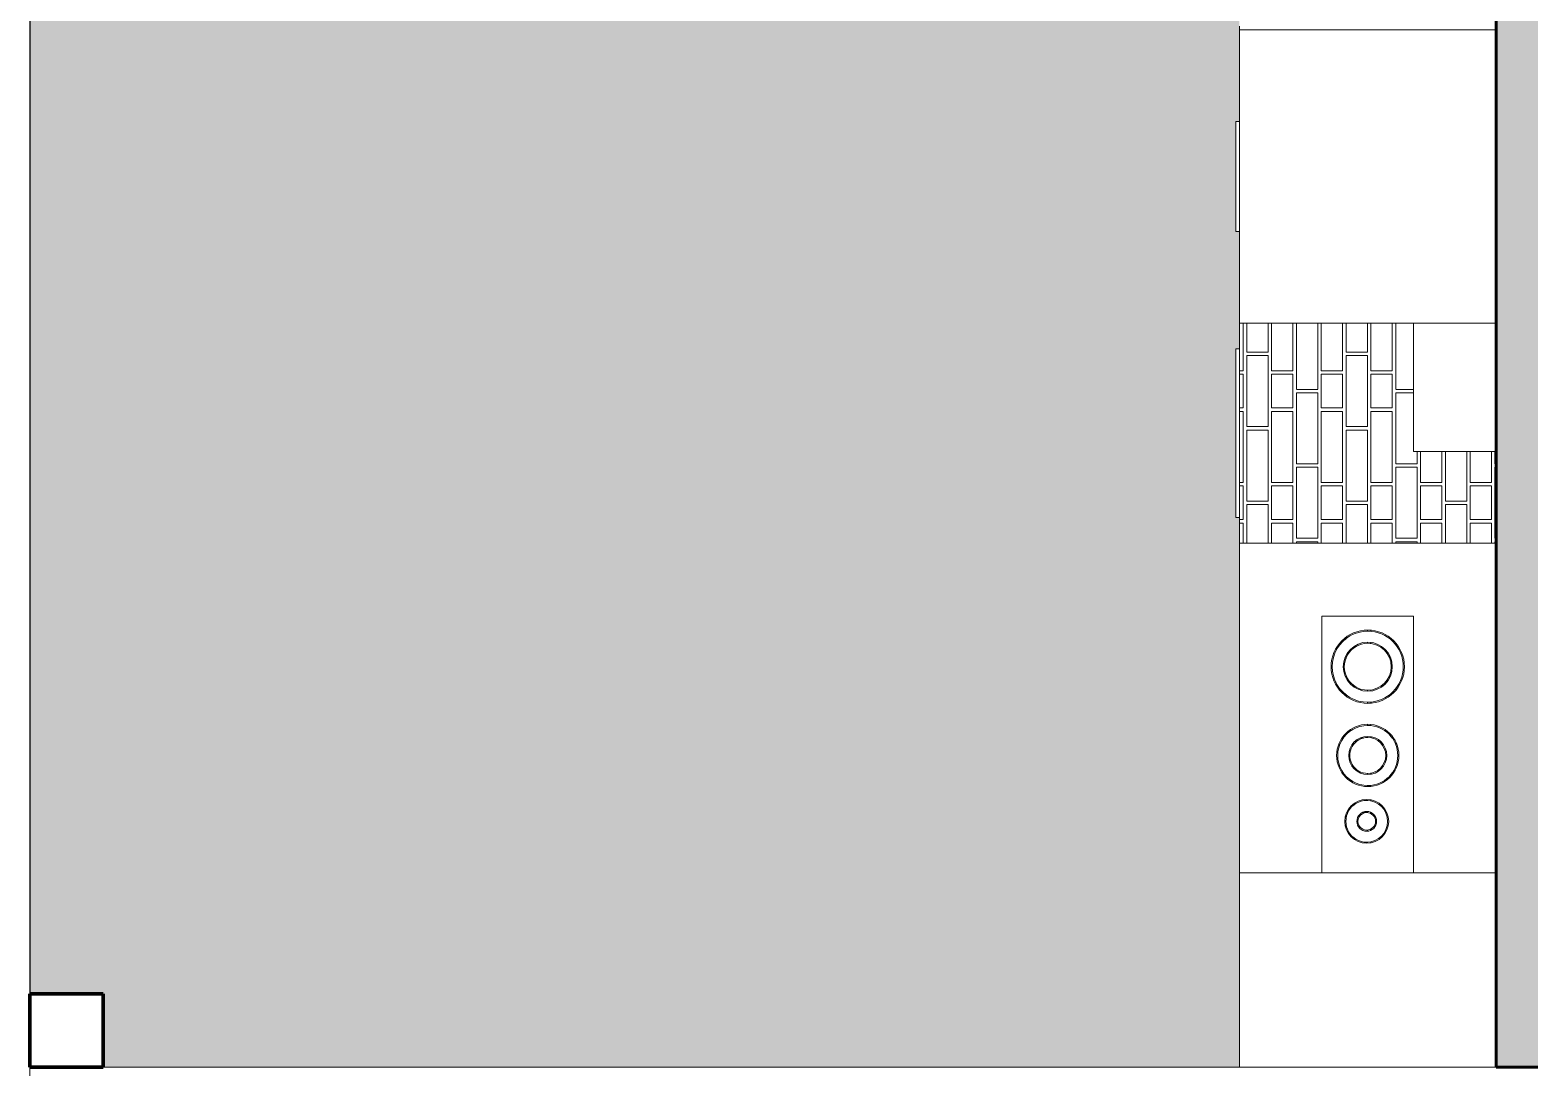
# Model space of a CAD drawing. Header units: millimetres. Extents: x -11245 to 9283, y -22520 to -3800.
# Drawn here: x -11245 to -7155, y -19320 to -16490 of the extents above; entities that cross this region are included whole.
import ezdxf

# ---------------------------------------------------------------- set-up
doc = ezdxf.new("R2010")
doc.units = ezdxf.units.MM
for name, color, linetype, lineweight in [('A-AREA', 32, 'Continuous', 9), ('A-FLOR', 192, 'Continuous', 25), ('A-FLOR-PATT', 8, 'Continuous', 25), ('A-GENM', 13, 'Continuous', 9), ('A-WALL', 113, 'Continuous', 25), ('A-WALL-PATT', 111, 'Continuous', 25), ('S-COLS', 52, 'Continuous', 25), ('S-COLS-SYMB', 171, 'Continuous', 100)]:
    doc.layers.add(name, color=color, linetype=linetype, lineweight=lineweight)
pattern_1 = [(270, (17889.65, -7594.62), (152.4, -609.6), [25.146, -432.054, 25.146, -2870.454]), (270, (17889.65, -7594.62), (152.4, -609.6), [-482.346, -432.054, 25.146, -889.254, -1524]), (270, (17889.65, -7594.62), (152.4, -609.6), [-1828.8, 25.146, -432.054, 25.146, -1041.654]), (270, (17889.65, -7594.62), (152.4, -609.6), [-2311.146, -279.654, 25.146, -736.854]), (30, (17965.85, -7823.22), (451.7291, 436.7823), [25.146, -432.054, 25.146, -432.054, -2438.4]), (30, (17965.85, -7823.22), (451.7291, 436.7823), [-914.4, 25.146, -889.254, 25.146, -432.054, -1066.8]), (30, (17965.85, -7823.22), (451.7291, 436.7823), [-2286, 25.146, -279.654, 25.146, -736.854]), (150, (18270.65, -7899.42), (-604.1291, 172.8177), [25.146, -432.054, 25.146, -2870.454]), (150, (18270.65, -7899.42), (-604.1291, 172.8177), [-482.346, -432.054, 25.146, -889.254, -1524]), (150, (18270.65, -7899.42), (-604.1291, 172.8177), [-1828.8, 25.146, -432.054, 25.146, -1041.654]), (150, (18270.65, -7899.42), (-604.1291, 172.8177), [-2311.146, -279.654, 25.146, -736.854])]
pattern_2 = [(180, (300, 9.53), (3e-14, 270.94), [193.675, -9.525]), (180, (300, 67.73), (3e-14, 270.94), [193.675, -9.525]), (90, (300, 9.53), (203.2, -1e-14), [58.21, -212.73]), (90, (106.33, 9.53), (203.2, -1e-14), [58.21, -212.73]), (180, (147.6, 77.26), (3e-14, 270.94), [193.675, -9.525, 92.075, -9.525]), (180, (147.6, 135.47), (3e-14, 270.94), [193.675, -9.525, 92.075, -9.525]), (90, (147.6, 77.26), (304.8, -2e-14), [58.21, -212.73]), (90, (-46.08, 77.26), (304.8, -2e-14), [58.21, -212.73]), (90, (-55.6, 77.26), (304.8, -2e-14), [58.21, -212.73]), (90, (-147.68, 77.26), (304.8, -2e-14), [58.21, -212.73]), (180, (198.4, 145), (3e-14, 270.94), [193.675, -9.525]), (180, (198.4, 203.2), (3e-14, 270.94), [193.675, -9.525]), (90, (198.4, 145), (203.2, -1e-14), [58.21, -212.73]), (90, (4.72, 145), (203.2, -1e-14), [58.21, -212.73]), (180, (147.6, 212.73), (3e-14, 270.94), [193.675, -9.525, 92.075, -9.525]), (180, (147.6, 270.94), (3e-14, 270.94), [193.675, -9.525, 92.075, -9.525]), (90, (147.6, 212.73), (304.8, -2e-14), [58.21, -212.73]), (90, (-46.08, 212.73), (304.8, -2e-14), [58.21, -212.73]), (90, (-55.6, 212.73), (304.8, -2e-14), [58.21, -212.73]), (90, (-147.68, 212.73), (304.8, -2e-14), [58.21, -212.73])]
pattern_3 = [(180, (-550, 9.53), (3e-14, 270.94), [193.68, -9.53]), (180, (-550, 67.73), (3e-14, 270.94), [193.675, -9.525]), (90, (-550, 9.53), (203.2, -1e-14), [58.21, -212.73]), (90, (-743.67, 9.53), (203.2, -1e-14), [58.21, -212.73]), (180, (-702.4, 77.26), (3e-14, 270.94), [193.675, -9.525, 92.075, -9.525]), (180, (-702.4, 135.47), (3e-14, 270.94), [193.675, -9.525, 92.075, -9.525]), (90, (-702.4, 77.26), (304.8, -2e-14), [58.21, -212.73]), (90, (-896.08, 77.26), (304.8, -2e-14), [58.21, -212.73]), (90, (-905.6, 77.26), (304.8, -2e-14), [58.21, -212.73]), (90, (-997.67, 77.26), (304.8, -2e-14), [58.21, -212.73]), (180, (-651.6, 145), (3e-14, 270.94), [193.675, -9.525]), (180, (-651.6, 203.2), (3e-14, 270.94), [193.675, -9.525]), (90, (-651.6, 145), (203.2, -1e-14), [58.21, -212.73]), (90, (-845.27, 145), (203.2, -1e-14), [58.21, -212.73]), (180, (-702.4, 212.73), (3e-14, 270.94), [193.675, -9.525, 92.075, -9.525]), (180, (-702.4, 270.94), (3e-14, 270.94), [193.675, -9.525, 92.075, -9.525]), (90, (-702.4, 212.73), (304.8, -2e-14), [58.21, -212.73]), (90, (-896.08, 212.73), (304.8, -2e-14), [58.21, -212.73]), (90, (-905.6, 212.73), (304.8, -2e-14), [58.21, -212.73]), (90, (-997.67, 212.73), (304.8, -2e-14), [58.21, -212.73])]

# ---------------------------------------------------------------- blocks, each defined once
blk = doc.blocks.new('Pilar de Madeira - 20x20cm-4274203-PAGINAÇÃO DE PISO TÉRREO')
at = {"layer": 'S-COLS', "lineweight": 80}
for p, q in [((100, 100), (-100, 100)), ((-100, 100), (-100, -100)), ((100, -100), (100, 100)), ((-100, -100), (100, -100))]:
    blk.add_line(p, q, dxfattribs=at)
at = {"layer": 'S-COLS-SYMB'}
for p, q in [((-100, 100), (-100, -100)), ((-100, 100), (100, 100)), ((100, 100), (100, -100)), ((-100, -100), (100, -100))]:
    blk.add_line(p, q, dxfattribs=at)
blk = doc.blocks.new('CRT_MGN_COZ_Fogão a lenha completo - CRT_MGN_COZ_Fogão a lenha completo-5005769-PAGINAÇÃO DE PISO TÉRREO')
at = {"layer": 'A-GENM'}
h = blk.add_hatch(dxfattribs=at)
h.set_pattern_fill('FP_7', color=256, style=0, pattern_type=2)
h.set_pattern_definition(pattern_2)
h.paths.add_polyline_path([(0, -350), (250, -350), (250, -125), (600, -125), (600, 350), (0, 350), (0, -74.1)])
h = blk.add_hatch(dxfattribs=at)
h.set_pattern_fill('FP_6', color=256, style=0, pattern_type=2)
h.set_pattern_definition(pattern_1)
h.paths.add_polyline_path([(1400, -333.2), (1400, -350), (1510, -350), (1510, -340), (1410, -340), (1410, 350), (1400, 350), (1400, -246.8)])
h.paths.add_polyline_path([(3910, -350), (4000, -350), (4000, -340), (3910, -340), (3910, -349.7)])
h = blk.add_hatch(dxfattribs=at)
h.set_pattern_fill('FP_8', color=256, style=0, pattern_type=2)
h.set_pattern_definition(pattern_3)
h.paths.add_polyline_path([(-819.5, 2.8), (-817.5, -12.8), (-811.5, -27.2), (-799.8, -41.3), (-788, -49.8), (-775.1, -55.2), (-759.5, -57.2), (-744, -55.2), (-729.5, -49.2), (-715.5, -37.5), (-707, -25.7), (-701.6, -12.8), (-699.5, 2.8), (-701.6, 18.3), (-707.6, 32.8), (-719.2, 46.8), (-731, 55.3), (-744, 60.7), (-759.5, 62.8), (-775.1, 60.7), (-789.5, 54.7), (-803.6, 43.1), (-812.1, 31.3), (-817.5, 18.3), (-818.3, 12.3)])
h.paths.add_polyline_path([(-816.5, 2.8), (-814.3, 18.3), (-807.7, 32.8), (-799.8, 43.1), (-786.5, 52.8), (-773, 58), (-759.5, 59.8), (-744, 57.5), (-729.5, 51), (-718.8, 42.5), (-710.2, 31.3), (-704.5, 17.5), (-702.9, 0), (-704.8, -12.8), (-711.3, -27.2), (-721.7, -39.5), (-731, -46.6), (-746, -52.5), (-759.5, -54.2), (-775.1, -52), (-789.5, -45.5), (-799.8, -37.5), (-809.3, -24.8), (-814.6, -12), (-815.8, -2.9)])
h.paths.add_polyline_path([(-786.5, 2.8), (-785.6, -4.2), (-781.4, -12.8), (-776.4, -18), (-771.5, -21.2), (-766.2, -23.4), (-759.5, -24.2), (-752.5, -23.3), (-744, -19.1), (-738.7, -14.1), (-735.6, -9.3), (-733.5, -4.2), (-732.5, 2.8), (-734.5, 12.3), (-737.7, 18.3), (-742.6, 23.5), (-746, 26.1), (-752.5, 28.8), (-759.5, 29.8), (-768.6, 28), (-775.7, 24.1), (-780.3, 19.6), (-782.9, 16.3), (-785.6, 9.7), (-786.5, 3.1)])
h.paths.add_polyline_path([(-783.5, 2.8), (-782.7, 9), (-778.6, 17), (-776.5, 19.7), (-771.5, 23.5), (-764.2, 26.1), (-759.5, 26.8), (-752.5, 25.6), (-745.3, 21.9), (-741.5, 18.3), (-737.7, 12.3), (-736.4, 9), (-735.6, 2.6), (-736.4, -3.5), (-740.4, -11.4), (-744, -15.3), (-747.5, -18), (-754.8, -20.6), (-759.5, -21.2), (-765.7, -20.4), (-773.7, -16.3), (-777.6, -12.8), (-780.3, -9.2), (-782.7, -3.5)])
h.paths.add_polyline_path([(-664.7, 0), (-661.8, -22), (-653.3, -42.5), (-637.6, -61.7), (-620.7, -74.2), (-601.7, -82.1), (-579.7, -85), (-557.7, -82.1), (-537.2, -73.6), (-517.9, -58), (-505.4, -41), (-497.6, -22), (-494.7, 0), (-497.6, 22), (-506, 42.5), (-521.7, 61.7), (-538.7, 74.2), (-557.7, 82.1), (-579.7, 85), (-601.7, 82.1), (-622.2, 73.6), (-641.4, 58), (-653.9, 41), (-662.1, 19.6), (-664.3, 2.8)])
h.paths.add_polyline_path([(-661.7, 0), (-658.4, 22.3), (-649.5, 42.5), (-637.6, 58), (-620.7, 71), (-600.9, 79.2), (-576.6, 81.6), (-557.7, 78.9), (-537.2, 69.9), (-521.7, 58), (-508.6, 41), (-500.5, 21.2), (-497.7, 0), (-501.4, -23.4), (-509.8, -42.5), (-523.9, -59.7), (-538.7, -71), (-558.4, -79.2), (-579.7, -82), (-601.7, -78.9), (-622.2, -69.9), (-638.2, -57.2), (-651.2, -39.7), (-658.9, -21.2), (-661.5, -1.6)])
h.paths.add_polyline_path([(-631.7, 0), (-628.6, -16.6), (-623.4, -27.7), (-614.8, -38), (-603.7, -45.8), (-593.1, -50.2), (-576.3, -51.6), (-563.2, -49), (-552, -43.8), (-542.9, -36.8), (-533.8, -24.1), (-529.3, -12.7), (-527.7, 0), (-530.7, 16.4), (-534.6, 26), (-544.9, 38.3), (-556.1, 46.1), (-566.2, 50.2), (-579.7, 52), (-596.1, 49), (-607.3, 43.8), (-616.4, 36.8), (-625.3, 24.5), (-630, 12.3), (-631, 4.7)])
h.paths.add_polyline_path([(-628.7, 0), (-626.7, 13.5), (-620.7, 26.4), (-614.3, 34.6), (-601.7, 43.5), (-592.3, 47.3), (-579.7, 49), (-566.2, 47), (-553.7, 41.3), (-544.9, 34.5), (-537.2, 24.3), (-532.3, 12.3), (-530.7, 0), (-532.7, -13.5), (-538.4, -26), (-545, -34.6), (-557.6, -43.4), (-567, -47.3), (-579.7, -49), (-593.1, -47), (-605.7, -41.3), (-614.3, -34.6), (-622.2, -24.3), (-627, -12.7), (-628.3, -2.6)])
h.paths.add_polyline_path([(-437.5, 0), (-433.8, -26.6), (-424.1, -50), (-406.1, -72.3), (-386, -87.2), (-360.3, -97), (-337.5, -100), (-311.6, -96.6), (-287.5, -86.6), (-265.2, -68.6), (-250.3, -48.5), (-240.5, -22.8), (-237.5, 0), (-240.9, 25.9), (-250.9, 50), (-268.9, 72.3), (-289, 87.2), (-314.7, 97), (-337.5, 100), (-363.4, 96.6), (-389.6, 85), (-409.8, 68.6), (-424.7, 48.5), (-434.5, 22.8), (-437, 3.6)])
h.paths.add_polyline_path([(-434.5, 0), (-430.9, 25.9), (-420.1, 50.4), (-403.5, 70.6), (-383.6, 85), (-362.6, 93.7), (-334.4, 96.6), (-311.6, 93.4), (-287.5, 82.9), (-268.9, 68.6), (-252.9, 47.1), (-243.8, 25.1), (-240.9, -3.1), (-244.1, -25.9), (-254.6, -50), (-269.2, -68.8), (-290.1, -84.5), (-312.4, -93.7), (-340.6, -96.6), (-363.4, -93.4), (-388.5, -82.1), (-406.1, -68.6), (-421.5, -48.5), (-431.6, -22), (-434.1, -3.1)])
h.paths.add_polyline_path([(-404.5, 0), (-400.9, -20.5), (-395.5, -33.5), (-384.9, -47.4), (-369.5, -58.6), (-354.2, -64.8), (-337.5, -67), (-317, -63.4), (-304, -58), (-288.5, -45.3), (-278.8, -32), (-272.8, -17.3), (-270.5, 0), (-273.5, 19.1), (-279.5, 33.5), (-292.2, 49), (-304, 58), (-320.1, 64.7), (-337.5, 67), (-356.6, 64), (-373.7, 56), (-386.5, 45.3), (-395.5, 33.5), (-402.2, 17.3), (-403.2, 9.8)])
h.paths.add_polyline_path([(-401.5, 0), (-399, 17.3), (-391.8, 33.5), (-382.7, 45.3), (-369.5, 55.4), (-354.1, 61.8), (-334.3, 63.6), (-320.1, 61.5), (-304, 54.3), (-292.2, 45.3), (-282.1, 32), (-275.2, 13.3), (-273.5, 0), (-276, -17.3), (-283.2, -33.5), (-292.2, -45.3), (-305.5, -55.4), (-320.9, -61.8), (-337.5, -64), (-354.8, -61.5), (-372.1, -53.4), (-382.7, -45.3), (-392.9, -32), (-399.3, -16.6)])
at = {"layer": 'A-GENM', "color": 55}
for p, q in [((-900, 350), (-1430, 350)), ((-1430, 350), (-1430, -350)), ((0, 350), (-900, 350)), ((-900, 350), (-900, 125)), ((600, 350), (0, 350)), ((0, 350), (0, -350)), ((70, 360), (530, 360)), ((70, 350), (70, 360)), ((530, 350), (530, 360)), ((850, 360), (1150, 360)), ((850, 350), (850, 360)), ((1150, 360), (1150, 350)), ((1410, 350), (1400, 350)), ((-200, 125), (-900, 125)), ((-900, 125), (-900, -125)), ((-900, 125), (-200, 125)), ((-200, -125), (-200, 125)), ((-200, 125), (-200, -125)), ((-900, -125), (-200, -125)), ((-200, -125), (-900, -125)), ((-900, -125), (-900, -350))]:
    blk.add_line(p, q, dxfattribs=at)
at = {"layer": 'A-GENM'}
for p, q in [((1400, 350), (600, 350)), ((600, 350), (600, -350)), ((1400, -350), (1400, 350)), ((600, -125), (250, -125)), ((250, -125), (250, -350)), ((600, -350), (600, -125)), ((250, -350), (600, -350)), ((600, -350), (1400, -350))]:
    blk.add_line(p, q, dxfattribs=at)
at = {"layer": 'A-GENM', "color": 55}
for centre, radius, start, end in [((-579.7, 0), 85, 0, 180), ((-579.7, 0), 82, 360, 180), ((-337.5, 0), 100, 0, 180), ((-337.5, 0), 97, 360, 180), ((-759.5, 2.8), 60, 0, 180), ((-759.5, 2.8), 57, 360, 180), ((-579.7, 0), 52, 0, 180), ((-579.7, 0), 49, 360, 180), ((-337.5, 0), 67, 0, 180), ((-337.5, 0), 64, 360, 180), ((-759.5, 2.8), 60, 180, 0), ((-759.5, 2.8), 57, 180, 360), ((-759.5, 2.8), 27, 0, 180), ((-759.5, 2.8), 27, 180, 0), ((-759.5, 2.8), 24, 360, 180), ((-759.5, 2.8), 24, 180, 360), ((-579.7, 0), 85, 180, 0), ((-579.7, 0), 82, 180, 360), ((-579.7, 0), 52, 180, 0), ((-579.7, 0), 49, 180, 360), ((-337.5, 0), 100, 180, 360), ((-337.5, 0), 97, 180, 360), ((-337.5, 0), 67, 180, 360), ((-337.5, 0), 64, 180, 360)]:
    blk.add_arc(centre, radius, start, end, dxfattribs=at)
blk = doc.blocks.new('CRT_MGN_COZ_Fogão a lenha completo - CRT_MGN_COZ_Fogão a lenha completo-V26-PAGINAÇÃO DE PISO TÉRREO')
at = {"layer": 'A-GENM'}
h = blk.add_hatch(dxfattribs=at)
h.set_pattern_fill('FP_7', color=256, style=0, pattern_type=2)
h.set_pattern_definition(pattern_2)
h.paths.add_polyline_path([(0, -350), (250, -350), (250, -125), (600, -125), (600, 350), (0, 350), (0, -74.1)])
h = blk.add_hatch(dxfattribs=at)
h.set_pattern_fill('FP_6', color=256, style=0, pattern_type=2)
h.set_pattern_definition(pattern_1)
h.paths.add_polyline_path([(1400, -333.2), (1400, -350), (1510, -350), (1510, -340), (1410, -340), (1410, 350), (1400, 350), (1400, -246.8)])
h.paths.add_polyline_path([(3910, -350), (4000, -350), (4000, -340), (3910, -340), (3910, -349.7)])
h = blk.add_hatch(dxfattribs=at)
h.set_pattern_fill('FP_8', color=256, style=0, pattern_type=2)
h.set_pattern_definition(pattern_3)
h.paths.add_polyline_path([(-819.5, 2.8), (-817.5, -12.8), (-811.5, -27.2), (-799.8, -41.3), (-788, -49.8), (-775.1, -55.2), (-759.5, -57.2), (-744, -55.2), (-729.5, -49.2), (-715.5, -37.5), (-707, -25.7), (-701.6, -12.8), (-699.5, 2.8), (-701.6, 18.3), (-707.6, 32.8), (-719.2, 46.8), (-731, 55.3), (-744, 60.7), (-759.5, 62.8), (-775.1, 60.7), (-789.5, 54.7), (-803.6, 43.1), (-812.1, 31.3), (-817.5, 18.3), (-818.3, 12.3)])
h.paths.add_polyline_path([(-816.5, 2.8), (-814.3, 18.3), (-807.7, 32.8), (-799.8, 43.1), (-786.5, 52.8), (-773, 58), (-759.5, 59.8), (-744, 57.5), (-729.5, 51), (-718.8, 42.5), (-710.2, 31.3), (-704.5, 17.5), (-702.9, 0), (-704.8, -12.8), (-711.3, -27.2), (-721.7, -39.5), (-731, -46.6), (-746, -52.5), (-759.5, -54.2), (-775.1, -52), (-789.5, -45.5), (-799.8, -37.5), (-809.3, -24.8), (-814.6, -12), (-815.8, -2.9)])
h.paths.add_polyline_path([(-786.5, 2.8), (-785.6, -4.2), (-781.4, -12.8), (-776.4, -18), (-771.5, -21.2), (-766.2, -23.4), (-759.5, -24.2), (-752.5, -23.3), (-744, -19.1), (-738.7, -14.1), (-735.6, -9.3), (-733.5, -4.2), (-732.5, 2.8), (-734.5, 12.3), (-737.7, 18.3), (-742.6, 23.5), (-746, 26.1), (-752.5, 28.8), (-759.5, 29.8), (-768.6, 28), (-775.7, 24.1), (-780.3, 19.6), (-782.9, 16.3), (-785.6, 9.7), (-786.5, 3.1)])
h.paths.add_polyline_path([(-783.5, 2.8), (-782.7, 9), (-778.6, 17), (-776.5, 19.7), (-771.5, 23.5), (-764.2, 26.1), (-759.5, 26.8), (-752.5, 25.6), (-745.3, 21.9), (-741.5, 18.3), (-737.7, 12.3), (-736.4, 9), (-735.6, 2.6), (-736.4, -3.5), (-740.4, -11.4), (-744, -15.3), (-747.5, -18), (-754.8, -20.6), (-759.5, -21.2), (-765.7, -20.4), (-773.7, -16.3), (-777.6, -12.8), (-780.3, -9.2), (-782.7, -3.5)])
h.paths.add_polyline_path([(-664.7, 0), (-661.8, -22), (-653.3, -42.5), (-637.6, -61.7), (-620.7, -74.2), (-601.7, -82.1), (-579.7, -85), (-557.7, -82.1), (-537.2, -73.6), (-517.9, -58), (-505.4, -41), (-497.6, -22), (-494.7, 0), (-497.6, 22), (-506, 42.5), (-521.7, 61.7), (-538.7, 74.2), (-557.7, 82.1), (-579.7, 85), (-601.7, 82.1), (-622.2, 73.6), (-641.4, 58), (-653.9, 41), (-662.1, 19.6), (-664.3, 2.8)])
h.paths.add_polyline_path([(-661.7, 0), (-658.4, 22.3), (-649.5, 42.5), (-637.6, 58), (-620.7, 71), (-600.9, 79.2), (-576.6, 81.6), (-557.7, 78.9), (-537.2, 69.9), (-521.7, 58), (-508.6, 41), (-500.5, 21.2), (-497.7, 0), (-501.4, -23.4), (-509.8, -42.5), (-523.9, -59.7), (-538.7, -71), (-558.4, -79.2), (-579.7, -82), (-601.7, -78.9), (-622.2, -69.9), (-638.2, -57.2), (-651.2, -39.7), (-658.9, -21.2), (-661.5, -1.6)])
h.paths.add_polyline_path([(-631.7, 0), (-628.6, -16.6), (-623.4, -27.7), (-614.8, -38), (-603.7, -45.8), (-593.1, -50.2), (-576.3, -51.6), (-563.2, -49), (-552, -43.8), (-542.9, -36.8), (-533.8, -24.1), (-529.3, -12.7), (-527.7, 0), (-530.7, 16.4), (-534.6, 26), (-544.9, 38.3), (-556.1, 46.1), (-566.2, 50.2), (-579.7, 52), (-596.1, 49), (-607.3, 43.8), (-616.4, 36.8), (-625.3, 24.5), (-630, 12.3), (-631, 4.7)])
h.paths.add_polyline_path([(-628.7, 0), (-626.7, 13.5), (-620.7, 26.4), (-614.3, 34.6), (-601.7, 43.5), (-592.3, 47.3), (-579.7, 49), (-566.2, 47), (-553.7, 41.3), (-544.9, 34.5), (-537.2, 24.3), (-532.3, 12.3), (-530.7, 0), (-532.7, -13.5), (-538.4, -26), (-545, -34.6), (-557.6, -43.4), (-567, -47.3), (-579.7, -49), (-593.1, -47), (-605.7, -41.3), (-614.3, -34.6), (-622.2, -24.3), (-627, -12.7), (-628.3, -2.6)])
h.paths.add_polyline_path([(-437.5, 0), (-433.8, -26.6), (-424.1, -50), (-406.1, -72.3), (-386, -87.2), (-360.3, -97), (-337.5, -100), (-311.6, -96.6), (-287.5, -86.6), (-265.2, -68.6), (-250.3, -48.5), (-240.5, -22.8), (-237.5, 0), (-240.9, 25.9), (-250.9, 50), (-268.9, 72.3), (-289, 87.2), (-314.7, 97), (-337.5, 100), (-363.4, 96.6), (-389.6, 85), (-409.8, 68.6), (-424.7, 48.5), (-434.5, 22.8), (-437, 3.6)])
h.paths.add_polyline_path([(-434.5, 0), (-430.9, 25.9), (-420.1, 50.4), (-403.5, 70.6), (-383.6, 85), (-362.6, 93.7), (-334.4, 96.6), (-311.6, 93.4), (-287.5, 82.9), (-268.9, 68.6), (-252.9, 47.1), (-243.8, 25.1), (-240.9, -3.1), (-244.1, -25.9), (-254.6, -50), (-269.2, -68.8), (-290.1, -84.5), (-312.4, -93.7), (-340.6, -96.6), (-363.4, -93.4), (-388.5, -82.1), (-406.1, -68.6), (-421.5, -48.5), (-431.6, -22), (-434.1, -3.1)])
h.paths.add_polyline_path([(-404.5, 0), (-400.9, -20.5), (-395.5, -33.5), (-384.9, -47.4), (-369.5, -58.6), (-354.2, -64.8), (-337.5, -67), (-317, -63.4), (-304, -58), (-288.5, -45.3), (-278.8, -32), (-272.8, -17.3), (-270.5, 0), (-273.5, 19.1), (-279.5, 33.5), (-292.2, 49), (-304, 58), (-320.1, 64.7), (-337.5, 67), (-356.6, 64), (-373.7, 56), (-386.5, 45.3), (-395.5, 33.5), (-402.2, 17.3), (-403.2, 9.8)])
h.paths.add_polyline_path([(-401.5, 0), (-399, 17.3), (-391.8, 33.5), (-382.7, 45.3), (-369.5, 55.4), (-354.1, 61.8), (-334.3, 63.6), (-320.1, 61.5), (-304, 54.3), (-292.2, 45.3), (-282.1, 32), (-275.2, 13.3), (-273.5, 0), (-276, -17.3), (-283.2, -33.5), (-292.2, -45.3), (-305.5, -55.4), (-320.9, -61.8), (-337.5, -64), (-354.8, -61.5), (-372.1, -53.4), (-382.7, -45.3), (-392.9, -32), (-399.3, -16.6)])
at = {"layer": 'A-GENM', "color": 55}
for p, q in [((-900, 350), (-1430, 350)), ((-1430, 350), (-1430, -350)), ((0, 350), (-900, 350)), ((-900, 350), (-900, 125)), ((600, 350), (0, 350)), ((0, 350), (0, -350)), ((70, 360), (530, 360)), ((70, 350), (70, 360)), ((530, 350), (530, 360)), ((850, 360), (1150, 360)), ((850, 350), (850, 360)), ((1150, 360), (1150, 350)), ((-200, 125), (-900, 125)), ((-900, 125), (-900, -125)), ((-900, 125), (-200, 125)), ((-200, -125), (-200, 125)), ((-200, 125), (-200, -125)), ((-900, -125), (-200, -125)), ((-200, -125), (-900, -125)), ((-900, -125), (-900, -350))]:
    blk.add_line(p, q, dxfattribs=at)
at = {"layer": 'A-GENM'}
for p, q in [((1400, 350), (600, 350)), ((600, 350), (600, -350)), ((1400, -350), (1400, 350)), ((600, -125), (250, -125)), ((250, -125), (250, -350)), ((600, -350), (600, -125)), ((250, -350), (600, -350)), ((600, -350), (1400, -350))]:
    blk.add_line(p, q, dxfattribs=at)
at = {"layer": 'A-GENM', "color": 55}
for centre, radius, start, end in [((-579.7, 0), 85, 0, 180), ((-579.7, 0), 82, 360, 180), ((-337.5, 0), 100, 0, 180), ((-337.5, 0), 97, 360, 180), ((-759.5, 2.8), 60, 0, 180), ((-759.5, 2.8), 57, 360, 180), ((-579.7, 0), 52, 0, 180), ((-579.7, 0), 49, 360, 180), ((-337.5, 0), 67, 0, 180), ((-337.5, 0), 64, 360, 180), ((-759.5, 2.8), 60, 180, 0), ((-759.5, 2.8), 57, 180, 360), ((-759.5, 2.8), 27, 0, 180), ((-759.5, 2.8), 27, 180, 0), ((-759.5, 2.8), 24, 360, 180), ((-759.5, 2.8), 24, 180, 360), ((-579.7, 0), 85, 180, 0), ((-579.7, 0), 82, 180, 360), ((-579.7, 0), 52, 180, 0), ((-579.7, 0), 49, 180, 360), ((-337.5, 0), 100, 180, 360), ((-337.5, 0), 97, 180, 360), ((-337.5, 0), 67, 180, 360), ((-337.5, 0), 64, 180, 360)]:
    blk.add_arc(centre, radius, start, end, dxfattribs=at)

msp = doc.modelspace()

# ---------------------------------------------------------------- hatches: boundary and pattern name
at = {"layer": 'A-FLOR-PATT', "lineweight": 9}
h = msp.add_hatch(dxfattribs=at)
h.set_pattern_fill('FP_1', color=9, style=0, pattern_type=2)
h.set_pattern_definition([(0, (0, 0), (609.6, 152.4), [25.146, -432.054, 25.146, -432.054, -2438.4]), (0, (0, 0), (609.6, 152.4), [-914.4, 25.146, -889.254, 25.146, -432.054, -1066.8]), (0, (0, 0), (609.6, 152.4), [-2286, 25.146, -279.654, 25.146, -736.854]), (120, (228.6, 76.2), (-436.7823, 451.7291), [25.146, -432.054, 25.146, -432.054, -2438.4]), (120, (228.6, 76.2), (-436.7823, 451.7291), [-914.4, 25.146, -889.254, 25.146, -432.054, -1066.8]), (120, (228.6, 76.2), (-436.7823, 451.7291), [-2286, 25.146, -279.654, 25.146, -736.854]), (240, (304.8, 381), (-172.8177, -604.1291), [25.146, -432.054, 25.146, -432.054, -2438.4]), (240, (304.8, 381), (-172.8177, -604.1291), [-914.4, 25.146, -889.254, 25.146, -432.054, -1066.8]), (240, (304.8, 381), (-172.8177, -604.1291), [-2286, 25.146, -279.654, 25.146, -736.854])])
h.paths.add_polyline_path([(-7253.2, -5639.2), (-7250.9, -5640.5), (-7252.1, -5639.6)])
h.paths.add_polyline_path([(-7254.6, -5635.7), (-7254, -5638.2), (-7254.1, -5636.9), (-7254.4, -5636.1)])
h.paths.add_polyline_path([(-7944.6, -19319.7), (-7944.6, -17819.7), (-7954.6, -17819.7), (-7954.6, -17359.7), (-7944.6, -17359.7), (-7944.6, -17039.7), (-7954.6, -17039.7), (-7954.6, -16739.7), (-7944.6, -16739.7), (-7944.6, -16439.7), (-7964.6, -16439.7), (-7964.6, -16039.7), (-7944.6, -16039.7), (-7944.6, -16034.7), (-7964.6, -16034.7), (-7964.6, -15634.7), (-7944.6, -15634.7), (-7944.6, -15589.7), (-7964.6, -15589.7), (-7964.6, -15189.7), (-7944.6, -15189.7), (-7944.6, -15184.7), (-7964.6, -15184.7), (-7964.6, -14784.7), (-7944.6, -14784.7), (-7944.6, -14739.7), (-7964.6, -14739.7), (-7964.6, -14339.7), (-7944.6, -14339.7), (-7944.6, -14334.7), (-7964.6, -14334.7), (-7964.6, -13934.7), (-7944.6, -13934.7), (-7944.6, -13889.7), (-7244.6, -13889.7), (-7244.6, -13088.7), (-7254.6, -13088.7), (-7254.6, -12988.7), (-7244.6, -12988.7), (-7244.6, -8790.7), (-7254.6, -8790.7), (-7254.6, -8690.7), (-7244.6, -8690.7), (-7244.6, -8139.7), (-7254.6, -8139.7), (-7254, -5539.7), (-7244.6, -5539.7), (-7244.6, -5299.7), (-6663.6, -5299.7), (-6663.6, -5289.7), (-6563.6, -5289.7), (-6563.6, -5299.7), (-3065.6, -5299.3), (-3065.6, -5289.7), (-2965.6, -5289.7), (-2965.6, -5299.7), (-2524.6, -5299.7), (-2524.6, -3999.7), (-2584.6, -3999.7), (-2584.6, -3939.7), (-7042.1, -3939.7), (-7042.1, -3859.7), (-2584.6, -3859.7), (-2584.6, -3799.7), (-7044.6, -3799.7), (-7044.6, -3999.7), (-7244.6, -3999.7), (-7244.6, -3799.7), (-11044.6, -3799.7), (-11044.6, -3999.7), (-11244.6, -3999.7), (-11244.6, -7934.7), (-11044.6, -7934.7), (-11044.6, -8134.7), (-11244.6, -8134.7), (-11244.6, -11579.7), (-11044.6, -11579.7), (-11044.6, -11779.7), (-11244.6, -11779.7), (-11244.6, -15224.7), (-11044.6, -15224.7), (-11044.6, -15424.7), (-11244.6, -15424.7), (-11244.6, -19119.7), (-11044.6, -19119.7), (-11044.6, -19319.7)])
h.paths.add_polyline_path([(-7504.6, -15607.7), (-7490.7, -15606.5), (-7477.4, -15602.9), (-7466.3, -15598), (-7455.5, -15591.1), (-7446.4, -15582.9), (-7438.7, -15573.7), (-7431.7, -15561.9), (-7427.3, -15550.9), (-7424.4, -15537.5), (-7424.5, -15531.8), (-7426, -15541.1), (-7429.3, -15553.5), (-7434.4, -15564.9), (-7440.4, -15574.3), (-7449.6, -15584.7), (-7459.5, -15592.7), (-7470.2, -15598.9), (-7480.6, -15603), (-7493.3, -15605.9), (-7504.6, -15607.6)])
h.paths.add_polyline_path([(-7684.6, -15607.2), (-7688.5, -15607.2), (-7689.7, -15606.9)])
h.paths.add_polyline_path([(-7684.6, -15607.7), (-7684.6, -15606.5), (-7697.3, -15605.7), (-7710, -15602.6), (-7723, -15596.8), (-7732.2, -15591), (-7741.9, -15582.5), (-7750.2, -15572.5), (-7756.8, -15561.1), (-7760.9, -15550.9), (-7763.8, -15537.9), (-7765.5, -15529), (-7764.4, -15540.7), (-7760.9, -15553.8), (-7755.9, -15565.1), (-7749.4, -15575.2), (-7740.5, -15585.3), (-7730.4, -15593.5), (-7719.7, -15599.7), (-7709.3, -15603.8), (-7697.3, -15606.7), (-7686.9, -15607.6)])
h.paths.add_polyline_path([(-7502.4, -15607.6), (-7504.6, -15607.2), (-7501.7, -15607.5)])
h.paths.add_polyline_path([(-7459.7, -15594), (-7459.5, -15593.2), (-7459.5, -15593.9)])
h.paths.add_polyline_path([(-7449.7, -15586.2), (-7449.6, -15585.3), (-7449.6, -15586.1)])
h.paths.add_polyline_path([(-7434, -15566.3), (-7434.2, -15565.3), (-7433.6, -15565.3)])
h.paths.add_polyline_path([(-7426.7, -15548.7), (-7427.3, -15548.2), (-7426.6, -15548.2)])
h.paths.add_polyline_path([(-7764.7, -15532.1), (-7765.4, -15528.1), (-7765.1, -15526.7), (-7764.8, -15531.8)])
h.paths.add_polyline_path([(-7536.6, -15466.2), (-7525.9, -15465.2), (-7515.5, -15462.2), (-7505.8, -15457.4), (-7497.2, -15450.9), (-7489.2, -15441.8), (-7484.3, -15433.8), (-7480, -15421.8), (-7478.4, -15413.1), (-7478.4, -15402.3), (-7481, -15389.9), (-7485.2, -15380), (-7491, -15371.2), (-7486.9, -15377.5), (-7483.9, -15383.7), (-7481, -15392.8), (-7479.6, -15403.1), (-7479.8, -15407.4), (-7479.8, -15410.9), (-7481.1, -15419), (-7483.1, -15423.7), (-7487.1, -15433.8), (-7488.6, -15435.5), (-7490, -15438.7), (-7496.5, -15446.2), (-7502.9, -15451), (-7516.1, -15459), (-7520.6, -15460), (-7531.4, -15462), (-7531.6, -15462.7), (-7552.2, -15460.1), (-7558.3, -15458.5), (-7565.1, -15455.3), (-7567.4, -15453.1), (-7578.8, -15444.2), (-7585.4, -15435.5), (-7589.9, -15426.1), (-7591.1, -15420.5), (-7593.5, -15407.4), (-7593.1, -15405.7), (-7593.5, -15400.5), (-7592.8, -15396.9), (-7591.1, -15391), (-7588.1, -15381.7), (-7584.7, -15376), (-7582.6, -15372.5), (-7581.7, -15371.7), (-7582.6, -15371.7), (-7587.2, -15378.5), (-7591.1, -15386.6), (-7594.1, -15397), (-7595.1, -15407.7), (-7594.1, -15418.5), (-7591.1, -15428.8), (-7585.4, -15439.8), (-7579.4, -15447.5), (-7571.8, -15454.4), (-7562.7, -15460.1), (-7552.6, -15463.9), (-7542, -15465.9)])
h.paths.add_polyline_path([(-7536.6, -15447.7), (-7527.4, -15446.7), (-7517.9, -15443.3), (-7510.6, -15438.6), (-7504.8, -15433.1), (-7499.4, -15425.1), (-7496.5, -15418.2), (-7494.9, -15410.1), (-7495, -15400.5), (-7496.7, -15392.6), (-7501, -15383.6), (-7506.1, -15376.9), (-7511.9, -15371.7), (-7520.6, -15367), (-7527.9, -15364.6), (-7536.6, -15363.7), (-7547, -15365.1), (-7555.3, -15368.2), (-7562.7, -15372.8), (-7569.7, -15379.9), (-7574.3, -15387.4), (-7577.3, -15395.3), (-7578.6, -15403.5), (-7577.9, -15413.4), (-7575.1, -15422.4), (-7570.8, -15430.1), (-7564.3, -15437.3), (-7557.6, -15442.1), (-7548.7, -15445.9), (-7540.3, -15447.5), (-7538.8, -15447.6)])
h.paths.add_polyline_path([(-7534.4, -15446.7), (-7543.3, -15446.2), (-7555.2, -15442), (-7562.3, -15437.4), (-7568.6, -15431), (-7573.8, -15422.9), (-7577.1, -15410.6), (-7577.4, -15403.5), (-7575.6, -15393.9), (-7571.8, -15384.6), (-7563.2, -15374.5), (-7555.3, -15369.5), (-7547.6, -15366.2), (-7534.4, -15364.8), (-7521.4, -15367.6), (-7510.9, -15374.1), (-7503.7, -15381.3), (-7499.4, -15389), (-7497.3, -15394.9), (-7495.6, -15405.7), (-7497.8, -15418.1), (-7501.6, -15426.5), (-7506.7, -15433.4), (-7512.8, -15438.8), (-7520.6, -15443.2), (-7528.5, -15445.7), (-7531.5, -15446.2)])
h.paths.add_polyline_path([(-7492.6, -15369.4), (-7498.6, -15363.4), (-7497.2, -15365.3), (-7493.4, -15368.7)])
h.paths.add_polyline_path([(-7572.3, -15361.5), (-7563.8, -15356.2), (-7571.8, -15361.1)])
h.paths.add_polyline_path([(-7505.6, -15358.2), (-7511.4, -15355), (-7505.8, -15358.1)])
h.paths.add_polyline_path([(-7502.4, -15205.8), (-7499.5, -15206.6), (-7503.2, -15206)])
h.paths.add_polyline_path([(-7424.9, -15286.7), (-7423.6, -15286.7), (-7424.9, -15272.8), (-7428.3, -15259.6), (-7433.5, -15248.1), (-7440.3, -15237.5), (-7448.8, -15228.2), (-7457.6, -15220.8), (-7469.4, -15213.8), (-7480.5, -15209.4), (-7493.8, -15206.5), (-7504.6, -15206), (-7504.6, -15207), (-7491.9, -15207.7), (-7479.6, -15210.8), (-7467.8, -15215.7), (-7457, -15222.5), (-7447.3, -15230.9), (-7439.1, -15240.9), (-7432.4, -15252.3), (-7428.3, -15262.7), (-7425.6, -15274.2), (-7424.9, -15280.4)])
h.paths.add_polyline_path([(-7765.5, -15284.5), (-7765.1, -15286.2), (-7765.5, -15284.8)])
h.paths.add_polyline_path([(-7764.6, -15286.7), (-7764.4, -15286.7), (-7763.6, -15274.1), (-7760.6, -15261.7), (-7755.6, -15250), (-7748.2, -15238.2), (-7740.4, -15229.5), (-7730.4, -15221.2), (-7719, -15214.6), (-7709.3, -15210.6), (-7697.1, -15207.7), (-7686.9, -15205.8), (-7698.8, -15207), (-7711.4, -15210.3), (-7723, -15215.4), (-7733.3, -15222), (-7743.2, -15230.9), (-7751.4, -15241), (-7757, -15250.4), (-7761.9, -15262.5), (-7764.6, -15274.1), (-7765.4, -15286.7), (-7764.7, -15286.7)])
h.paths.add_polyline_path([(-7690, -15206.6), (-7685.9, -15206), (-7688.1, -15206.5)])
h.paths.add_polyline_path([(-7684.6, -15166.7), (-7684.6, -15166.5), (-7690.3, -15166.5)])
h.paths.add_polyline_path([(-7536.6, -15026.2), (-7525.9, -15025.2), (-7514.1, -15021.6), (-7505.7, -15017.3), (-7497.2, -15010.9), (-7489.2, -15001.8), (-7483.9, -14992.9), (-7480.4, -14983.7), (-7478.4, -14973.1), (-7478.4, -14962.3), (-7480.4, -14951.7), (-7484.3, -14941.7), (-7490, -14932.5), (-7498.6, -14923.4), (-7507.4, -14917.1), (-7515.5, -14913.2), (-7525.9, -14910.3), (-7536.6, -14909.3), (-7547.4, -14910.3), (-7559, -14913.8), (-7567.5, -14918.1), (-7577.3, -14925.9), (-7584.1, -14933.7), (-7589.3, -14942.5), (-7592.8, -14951.7), (-7594.8, -14962.3), (-7594.8, -14973.1), (-7592.2, -14985.5), (-7588.1, -14995.2), (-7583.3, -15003), (-7574.7, -15012), (-7565.8, -15018.3), (-7557.7, -15022.2), (-7547.4, -15025.2), (-7542, -15025.9)])
h.paths.add_polyline_path([(-7531.6, -15024.7), (-7554.3, -15022), (-7563.1, -15018.3), (-7571.8, -15012.6), (-7577.8, -15007.1), (-7579.8, -15004.6), (-7581.5, -15002.2), (-7584, -14998.5), (-7589.9, -14988.3), (-7592.2, -14980.7), (-7593.6, -14970), (-7593.4, -14966.2), (-7593.5, -14962.3), (-7592.2, -14954.5), (-7588.9, -14944.9), (-7583.9, -14935.8), (-7576.7, -14927), (-7569.4, -14921), (-7559.4, -14915.4), (-7554.3, -14913.6), (-7541.8, -14911.5), (-7541.2, -14910.8), (-7520.6, -14913.4), (-7515.5, -14914.7), (-7505.8, -14919.7), (-7497.7, -14926), (-7492, -14932.5), (-7490.5, -14934.7), (-7488.9, -14937), (-7486.5, -14941.7), (-7482.4, -14949.8), (-7481.2, -14957), (-7479.8, -14966.3), (-7480.1, -14967.8), (-7479.8, -14973.1), (-7480.4, -14976.6), (-7482.1, -14982.5), (-7485.5, -14993.1), (-7491.1, -15002.2), (-7498.2, -15009.9), (-7505.8, -15015.8), (-7515.5, -15020.8), (-7522.6, -15023.2), (-7531.5, -15024.2)])
h.paths.add_polyline_path([(-7536.6, -15009.7), (-7526.2, -15008.4), (-7518, -15005.3), (-7510.8, -15000.8), (-7504.9, -14995.2), (-7500.2, -14988.7), (-7496.5, -14980.2), (-7494.9, -14972.1), (-7495, -14962.5), (-7496.8, -14954.4), (-7500.7, -14946), (-7506.8, -14938.2), (-7513.2, -14932.9), (-7521.2, -14928.7), (-7527.9, -14926.6), (-7536.6, -14925.7), (-7547, -14927.1), (-7555.2, -14930.1), (-7563.3, -14935.4), (-7569.3, -14941.4), (-7574.4, -14949.4), (-7577.3, -14957.3), (-7578.6, -14965.5), (-7578.1, -14974.5), (-7575.1, -14984.5), (-7570.8, -14992.1), (-7565.2, -14998.5), (-7557, -15004.4), (-7549.2, -15007.8), (-7540.9, -15009.5)])
h.paths.add_polyline_path([(-7538.8, -15008.7), (-7551.3, -15005.7), (-7559.6, -15001.7), (-7568.6, -14993), (-7573.8, -14984.9), (-7577.1, -14972.6), (-7577.6, -14967.7), (-7575.6, -14955.9), (-7571.6, -14946.4), (-7565.6, -14939), (-7559.9, -14934.3), (-7551.4, -14929.5), (-7538.8, -14926.8), (-7525.7, -14928.2), (-7517.9, -14931.5), (-7510.8, -14936.2), (-7503.9, -14943), (-7498.3, -14953.9), (-7496.3, -14961.2), (-7495.9, -14972.2), (-7499.4, -14984.4), (-7504, -14992.5), (-7510.9, -14999.4), (-7516, -15003), (-7526, -15007.3), (-7534.4, -15008.7)])
h.paths.add_polyline_path([(-10029.1, -12639.7), (-10398.9, -12639.7), (-10403.1, -12559), (-10403.6, -12508.2), (-10401.8, -12380.2), (-10400.3, -12235.6), (-10401.1, -12127.5), (-10404, -12022.5), (-10409.7, -11879.1), (-10416.3, -11764), (-10422.4, -11659), (-10424.6, -11581.1), (-10427.9, -11348.6), (-10428.3, -11188.5), (-10427.4, -11144.4), (-10424.2, -11131.9), (-10421, -11122.2), (-10418.5, -11106.3), (-10417.6, -11077.2), (-10416.4, -11044.6), (-10412.1, -10978.6), (-10408.9, -10885.7), (-10406.2, -10833.3), (-10407.7, -10784.9), (-10409.3, -10728.8), (-10409.1, -10688.1), (-10407.2, -10551), (-10406.1, -10275.7), (-10404.5, -10091.4), (-10406.1, -9998.7), (-10410.7, -9853.7), (-10419.6, -9639.7), (-10029.6, -9639.7), (-10027.9, -9647.1), (-10025.6, -9669.2), (-10020.2, -9768.7), (-10018.4, -9801.5), (-10013, -9849.1), (-10009.6, -9873.5), (-10003.3, -9853.7), (-9996, -9827), (-9990.5, -9798.6), (-9984.3, -9754.1), (-9977.4, -9705.7), (-9966.9, -9639.7), (-9079.5, -9639.7), (-9081.8, -9677.4), (-9102.4, -9950.6), (-9106.7, -10044.4), (-9108.1, -10104.6), (-9108, -10165.9), (-9105.4, -10412.1), (-9103.9, -10619.8), (-9102.1, -10724), (-9103.4, -10759.9), (-9106.8, -10831.5), (-9106.1, -10849.3), (-9104.4, -10861.8), (-9097.2, -10890.5), (-9095.2, -10904.6), (-9092.5, -10976.9), (-9089.7, -10997.5), (-9082.9, -11029.6), (-9080.8, -11048.3), (-9079.9, -11071.4), (-9078.1, -11093.2), (-9074, -11108.9), (-9067.9, -11118.8), (-9058, -11130.9), (-9055.4, -11136), (-9053, -11143.3), (-9045.2, -11040.1), (-9042, -10970.7), (-9040.4, -10884), (-9039.8, -10711.8), (-9040.2, -10256.8), (-9041.7, -10213.2), (-9045.9, -10151.8), (-9052.9, -10079.8), (-9058.7, -10020.6), (-9060.3, -9979.4), (-9060.3, -9927.5), (-9059.9, -9862.5), (-9061.7, -9791.5), (-9062.8, -9720.3), (-9062, -9680.2), (-9060.1, -9639.7), (-8690.3, -9639.7), (-8686.1, -9720.3), (-8685.6, -9771.1), (-8687.4, -9899.1), (-8688.9, -10044.4), (-8688.1, -10151.8), (-8685.2, -10256.8), (-8679.5, -10400.2), (-8672.6, -10521.1), (-8666.9, -10620.3), (-8664.7, -10698.2), (-8661.3, -10930.7), (-8660.9, -11093.2), (-8661.9, -11134.9), (-8665, -11147.4), (-8668.2, -11157.1), (-8671, -11177.2), (-8671.7, -11202.1), (-8672.8, -11234.7), (-8677.1, -11300.7), (-8680.3, -11393.6), (-8683.1, -11446), (-8681.5, -11494.4), (-8679.9, -11550.5), (-8680.2, -11591.2), (-8682, -11728.3), (-8683.2, -12003.6), (-8684.8, -12187.9), (-8683.2, -12280.6), (-8678, -12438.1), (-8669.7, -12639.7), (-9059.6, -12639.7), (-9061.4, -12632.2), (-9063.6, -12610.1), (-9069, -12510.6), (-9070.9, -12477.8), (-9076.3, -12430.2), (-9089.4, -12339.5), (-9096.2, -12296.1), (-9099, -12214.7), (-9101.8, -12069.4), (-9103.2, -11922.9), (-9103.6, -11912.3), (-9110.4, -11987.6), (-9117.8, -12090.8), (-9120.6, -12152.1), (-9121.7, -12215.1), (-9120.7, -12286), (-9117.7, -12355.6), (-9115.1, -12428), (-9114.8, -12458.2), (-9115.6, -12504.2), (-9118.4, -12553.4), (-9121.2, -12579.9), (-9126, -12608.4), (-9133.3, -12639.7), (-9954.5, -12639.7), (-9961.6, -12579.9), (-9964.3, -12550.6), (-9965.6, -12519.5), (-9965.4, -12494.7), (-9962.2, -12455.6), (-9955.9, -12391.5), (-9955.5, -12363.9), (-9956.9, -12297.5), (-9956.1, -12270.4), (-9953.1, -12237.3), (-9949.5, -12214.3), (-9943.5, -12186.7), (-9927.3, -12126.1), (-9916.6, -12082.4), (-9912.1, -12057), (-9908.5, -12023.2), (-9906.3, -11981.8), (-9905.6, -11938.5), (-9906.4, -11871.7), (-9912.4, -11591.2), (-9911.7, -11503.2), (-9909.3, -11352), (-9910.8, -11308), (-9913.9, -11271.1), (-9919.1, -11233.7), (-9926.1, -11198.5), (-9934.7, -11165.6), (-9970.4, -11041.4), (-9985, -10977.6), (-9997.2, -10914.6), (-10010.3, -10842.5), (-10030, -11062.5), (-10043, -11222.4), (-10046.6, -11290.4), (-10048.6, -11371), (-10049.4, -11505.7), (-10049.3, -12001.1), (-10047.5, -12066.1), (-10043.3, -12127.5), (-10037.8, -12185.8), (-10030.6, -12258.8), (-10028.9, -12299.9), (-10028.9, -12351.8), (-10029.3, -12416.8), (-10027.6, -12487.8), (-10026.5, -12559), (-10027.3, -12599.1), (-10027.7, -12608.4)])
h.paths.add_polyline_path([(-11148.4, -7932.2), (-11184.6, -7932.2), (-11184.6, -4002.2), (-11104.6, -4002.2), (-11104.6, -7932.2)])
h.paths.add_polyline_path([(-2444.6, -5299.7), (-2384.6, -5299.7), (-2384.6, -3999.7), (-2444.6, -3999.7), (-2444.6, -5289.7)])
h.paths.add_polyline_path([(-7261.4, -3939.7), (-11042.1, -3939.7), (-11042.1, -3859.7), (-7247.1, -3859.7), (-7247.1, -3939.7)])
at = {"layer": 'A-WALL-PATT'}
h = msp.add_hatch(color=256, dxfattribs=at)
h.paths.add_polyline_path([(-7064.6, -19319.7), (-7064.6, -16279.7), (-7244.6, -16279.7), (-7244.6, -19319.7), (-7175.1, -19319.7)])
h.paths.add_polyline_path([(-7064.6, -14079.7), (-7064.6, -12989.7), (-7244.6, -12989.7), (-7244.6, -14079.7), (-7175.1, -14079.7)])
h.paths.add_polyline_path([(-7244.6, -8789.7), (-7064.6, -8789.7), (-7064.6, -8039.7), (-7244.6, -8039.7), (-7244.6, -8232.9)])
h.paths.add_polyline_path([(-7244.6, -5639.7), (-7064.6, -5639.7), (-7064.6, -5479.7), (-7244.6, -5479.7)])

# ---------------------------------------------------------------- linework, layer by layer
at = {"layer": 'A-AREA'}
for p, q in [((-11244.6, -15424.7), (-11244.6, -19119.7)), ((-11244.6, -22319.5), (-11244.6, -19319.7)), ((-11044.6, -19319.7), (-7944.6, -19319.7))]:
    msp.add_line(p, q, dxfattribs=at)
at = {"layer": 'A-FLOR'}
msp.add_line((-11244.6, -15424.7), (-11244.6, -19119.7), dxfattribs=at)
at = {"layer": 'A-WALL', "lineweight": 60}
for p, q in [((-7244.6, -16279.7), (-7244.6, -19319.7)), ((-7244.6, -19319.7), (-6904.6, -19319.7))]:
    msp.add_line(p, q, dxfattribs=at)

# ---------------------------------------------------------------- block references
at = {"layer": 'A-GENM', "color": 55, "rotation": 89.99999999999928}
for name in ['CRT_MGN_COZ_Fogão a lenha completo - CRT_MGN_COZ_Fogão a lenha completo-5005769-PAGINAÇÃO DE PISO TÉRREO', 'CRT_MGN_COZ_Fogão a lenha completo - CRT_MGN_COZ_Fogão a lenha completo-V26-PAGINAÇÃO DE PISO TÉRREO']:
    msp.add_blockref(name, (-7594.6, -17889.7), dxfattribs=at)
at = {"layer": 'S-COLS'}
msp.add_blockref('Pilar de Madeira - 20x20cm-4274203-PAGINAÇÃO DE PISO TÉRREO', (-11144.6, -19219.7), dxfattribs=at)

doc.saveas('drawing.dxf')
